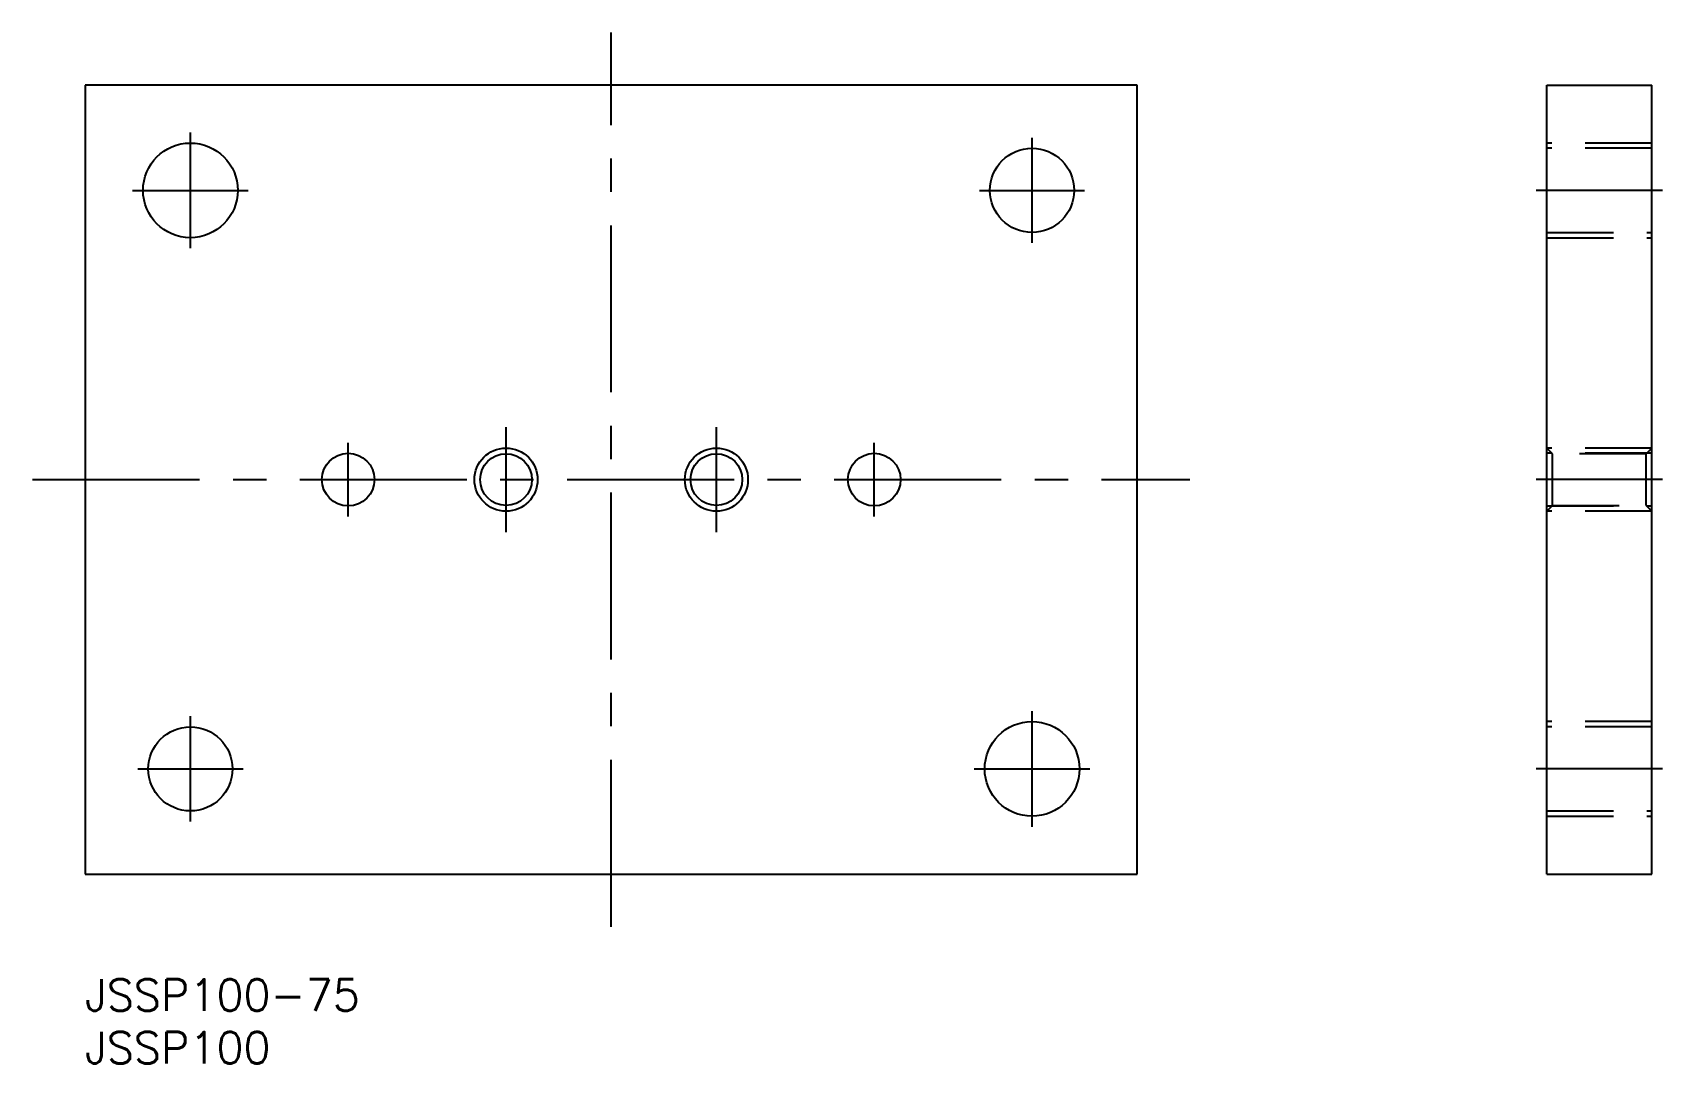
# Model space of a CAD drawing. Extents: x -5 to 150, y -8 to 90.
import ezdxf

# ---------------------------------------------------------------- set-up
doc = ezdxf.new("R2010")
doc.units = 0
doc.header["$LTSCALE"] = 0.5
doc.linetypes.add('CENTER', pattern=[50.8, 31.75, -6.35, 6.35, -6.35])
doc.linetypes.add('DASHED', pattern=[19.05, 12.7, -6.35])
for name, color, linetype in [('MSM_CENTER', 1, 'CENTER'), ('MSM_CONTINUOUS', 7, 'CONTINUOUS'), ('MSM_DASHED', 4, 'DASHED'), ('MSM_NARROW', 5, 'CONTINUOUS'), ('MSM_PART_NUMBER', 7, 'CONTINUOUS')]:
    doc.layers.add(name, color=color, linetype=linetype)
doc.styles.get("Standard").update_dxf_attribs({"font": 'txt.shx', "height": 3, "bigfont": 'bigfont.shx'})

msp = doc.modelspace()

# ---------------------------------------------------------------- linework, layer by layer
at = {"layer": 'MSM_CENTER'}
for p, q in [((50, 5), (50, 90)), ((10, 69.5), (10, 80.5)), ((90, 70), (90, 80)), ((4.5, 75), (15.5, 75)), ((85, 75), (95, 75)), ((149.92, 75), (137.92, 75)), ((40, 42.5), (40, 52.5)), ((60, 42.5), (60, 52.5)), ((25, 44), (25, 51)), ((75, 44), (75, 51)), ((-5, 47.5), (105, 47.5)), ((149.92, 47.5), (137.92, 47.5)), ((10, 15), (10, 25)), ((90, 14.5), (90, 25.5)), ((5, 20), (15, 20)), ((84.5, 20), (95.5, 20)), ((149.92, 20), (137.92, 20))]:
    msp.add_line(p, q, dxfattribs=at)
at = {"layer": 'MSM_CONTINUOUS'}
for p, q in [((0, 85), (0, 10)), ((100, 85), (0, 85)), ((100, 10), (100, 85)), ((138.92, 85), (148.92, 85)), ((138.92, 10), (138.92, 85)), ((148.92, 10), (148.92, 85)), ((0, 10), (100, 10)), ((138.92, 10), (148.92, 10))]:
    msp.add_line(p, q, dxfattribs=at)
for centre, radius in [((10, 75), 4.5), ((90, 75), 4), ((25, 47.5), 2.5), ((40, 47.5), 2.46), ((60, 47.5), 2.46), ((75, 47.5), 2.5), ((10, 20), 4), ((90, 20), 4.5)]:
    msp.add_circle(centre, radius, dxfattribs=at)
at = {"layer": 'MSM_DASHED'}
for p, q in [((148.92, 79.5), (138.92, 79.5)), ((148.92, 79), (138.92, 79)), ((138.92, 71), (148.92, 71)), ((138.92, 70.5), (148.92, 70.5)), ((139.46, 49.96), (138.92, 50.5)), ((148.92, 50.5), (138.92, 50.5)), ((148.92, 50), (138.92, 50)), ((148.37, 49.96), (139.46, 49.96)), ((139.46, 45.04), (139.46, 49.96)), ((148.92, 50.5), (148.37, 49.96)), ((148.37, 45.04), (148.37, 49.96)), ((138.92, 44.5), (139.46, 45.04)), ((138.92, 45), (148.92, 45)), ((139.46, 45.04), (148.37, 45.04)), ((148.37, 45.04), (148.92, 44.5)), ((148.92, 44.5), (138.92, 44.5)), ((148.92, 24.5), (138.92, 24.5)), ((148.92, 24), (138.92, 24)), ((138.92, 16), (148.92, 16)), ((138.92, 15.5), (148.92, 15.5))]:
    msp.add_line(p, q, dxfattribs=at)
at = {"layer": 'MSM_NARROW'}
for centre in [(40, 47.5), (60, 47.5)]:
    msp.add_circle(centre, 3, dxfattribs=at)

# ---------------------------------------------------------------- texts
at = {"layer": 'MSM_PART_NUMBER'}
for s, p in [('JSSP100-75', (0, -3)), ('JSSP100', (0, -8))]:
    msp.add_text(s, height=3, dxfattribs=at).set_placement(p)

doc.saveas('drawing.dxf')
